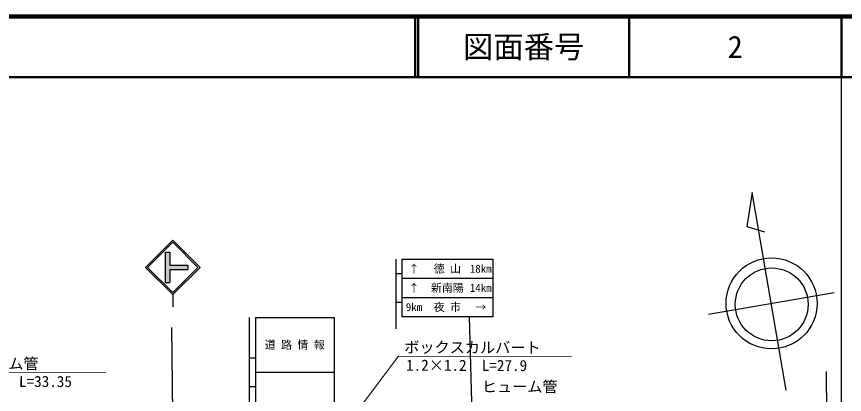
# Model space of a CAD drawing. Units: millimetres at full size, sheet at 1:1000; details may follow other scales. Extents: x 40000 to 680000, y 20000 to 380000.
# Drawn here: x 443022 to 579500, y 317725 to 380000 of the extents above; entities that cross this region are included whole.
import ezdxf
from ezdxf.enums import TextEntityAlignment as Align

# ---------------------------------------------------------------- set-up
doc = ezdxf.new("R2010")
doc.units = ezdxf.units.MM
doc.header["$LTSCALE"] = 1000
for name, color, linetype, lineweight in [('M-BMK-OTRS', 5, 'Continuous', 25), ('M-BMK-SRVR', 3, 'Continuous', 25), ('M-STR-HTXT', 7, 'Continuous', 13), ('M-STR-STRC', 7, 'Continuous', 25), ('M-TTL', 2, 'Continuous', 140), ('M-TTL-BAND', 7, 'Continuous', 25), ('M-TTL-LINE', 7, 'Continuous', 50)]:
    doc.layers.add(name, color=color, linetype=linetype, lineweight=lineweight)
doc.layers.add('M-TTL-TXT', color=7, linetype='Continuous')
doc.styles.add('ＭＳ ゴシック', font='')
doc.styles.get('ＭＳ ゴシック').set_extended_font_data('MS Gothic')

msp = doc.modelspace()

# ---------------------------------------------------------------- hatches: boundary and pattern name
at = {"layer": 'M-STR-STRC'}
msp.add_hatch(color=256, dxfattribs=at).paths.add_polyline_path([(467523, 341169), (468273, 341169), (468273, 339044), (471273, 339044), (471273, 338294), (468273, 338294), (468273, 336169), (467523, 336169)])

# ---------------------------------------------------------------- linework, layer by layer
at = {"layer": 'M-BMK-OTRS'}
msp.add_line((577369, 237481), (576552, 321482), dxfattribs=at)
at = {"layer": 'M-BMK-SRVR'}
for p, q in [((564298, 350983), (563431, 345382)), ((569910, 318433), (564298, 350983)), ((563431, 345382), (566303, 344511)), ((557099, 330939), (577794, 334507))]:
    msp.add_line(p, q, dxfattribs=at)
for centre, radius in [((567488, 332730), 7500), ((567506, 332573), 6000)]:
    msp.add_circle(centre, radius, dxfattribs=at)
at = {"layer": 'M-STR-HTXT'}
for points in [[(534503, 323951), (505993, 324052), (473205, 280390)], [(457759, 321297), (433458, 321346), (418406, 279705)]]:
    msp.add_lwpolyline(points, dxfattribs=at)
at = {"layer": 'M-STR-STRC'}
for p, q in [((464274, 338669), (468774, 343169)), ((464628, 338669), (468774, 342816)), ((473274, 338669), (468774, 343169)), ((472921, 338669), (468774, 342816)), ((467523, 341169), (467523, 336169)), ((467523, 341169), (468273, 341169)), ((468273, 341169), (468273, 339044)), ((505540, 340032), (505540, 328532)), ((506540, 340032), (521540, 340032)), ((506540, 340032), (506540, 330532)), ((521540, 340032), (521540, 330532)), ((464274, 338669), (468774, 334169)), ((464628, 338669), (468774, 334522)), ((468273, 339044), (471273, 339044)), ((468774, 334522), (472921, 338669)), ((468774, 334169), (473274, 338669)), ((471273, 339044), (471273, 338294)), ((468273, 338294), (471273, 338294)), ((468273, 338294), (468273, 336169)), ((505540, 337657), (506540, 337657)), ((467523, 336169), (468273, 336169)), ((506540, 336865), (521540, 336865)), ((468774, 334169), (468774, 332169)), ((506540, 333698), (521540, 333698)), ((505540, 332907), (506540, 332907)), ((481387, 330406), (481387, 310406)), ((482387, 330406), (495387, 330406)), ((482387, 330406), (482387, 312406)), ((495387, 330406), (495387, 312406)), ((521540, 330532), (506540, 330532)), ((519209, 276783), (517695, 330498)), ((469250, 276319), (468594, 328729)), ((481387, 323781), (482387, 323781)), ((482387, 321406), (495387, 321406)), ((481387, 319031), (482387, 319031))]:
    msp.add_line(p, q, dxfattribs=at)
at = {"layer": 'M-TTL'}
msp.add_line((680000, 380000), (40000, 380000), dxfattribs=at)
at = {"layer": 'M-TTL-BAND'}
msp.add_line((579000, 20000), (579000, 370000), dxfattribs=at)
at = {"layer": 'M-TTL-LINE'}
for p, q in [((508747, 380000), (508747, 370000)), ((509247, 380000), (509247, 370000)), ((543997, 380000), (543997, 370000)), ((579000, 380000), (579000, 370000)), ((40000, 370000), (680000, 370000))]:
    msp.add_line(p, q, dxfattribs=at)

# ---------------------------------------------------------------- texts
at = {"layer": 'M-STR-HTXT', "style": 'ＭＳ ゴシック'}
for s, rotation, p in [('ボックスカルバート', 359.797, (506917, 324049)), ('ヒューム管', 359.885, (434149, 321344)), ('1.2×1.2\u3000L=27.9', 359.797, (507229, 321090)), ('φ500\u3000L=33.35', 359.885, (435285, 318424)), ('ヒューム管', 359.911, (519713, 317549))]:
    msp.add_text(s, height=1833, rotation=rotation, dxfattribs=at).set_placement(p, align=Align.BOTTOM_LEFT)
at = {"layer": 'M-STR-STRC', "style": 'ＭＳ ゴシック'}
for s, p in [('↑', (508540, 338448)), ('徳 山', (514040, 338448)), ('18km', (519540, 338448)), ('↑', (508540, 335282)), ('新南陽', (514040, 335282)), ('14km', (519540, 335282)), ('9km', (508540, 332115)), ('夜 市', (514040, 332115)), ('→', (519540, 332115)), ('道 路 情 報', (488887, 325906))]:
    msp.add_text(s, height=1320, dxfattribs=at).set_placement(p, align=Align.MIDDLE_CENTER)
at = {"layer": 'M-TTL-TXT', "style": 'ＭＳ ゴシック'}
for s, p in [('図面番号', (526622, 375000)), ('2', (561497, 375000))]:
    msp.add_text(s, height=3666, dxfattribs=at).set_placement(p, align=Align.MIDDLE_CENTER)

doc.saveas('drawing.dxf')
